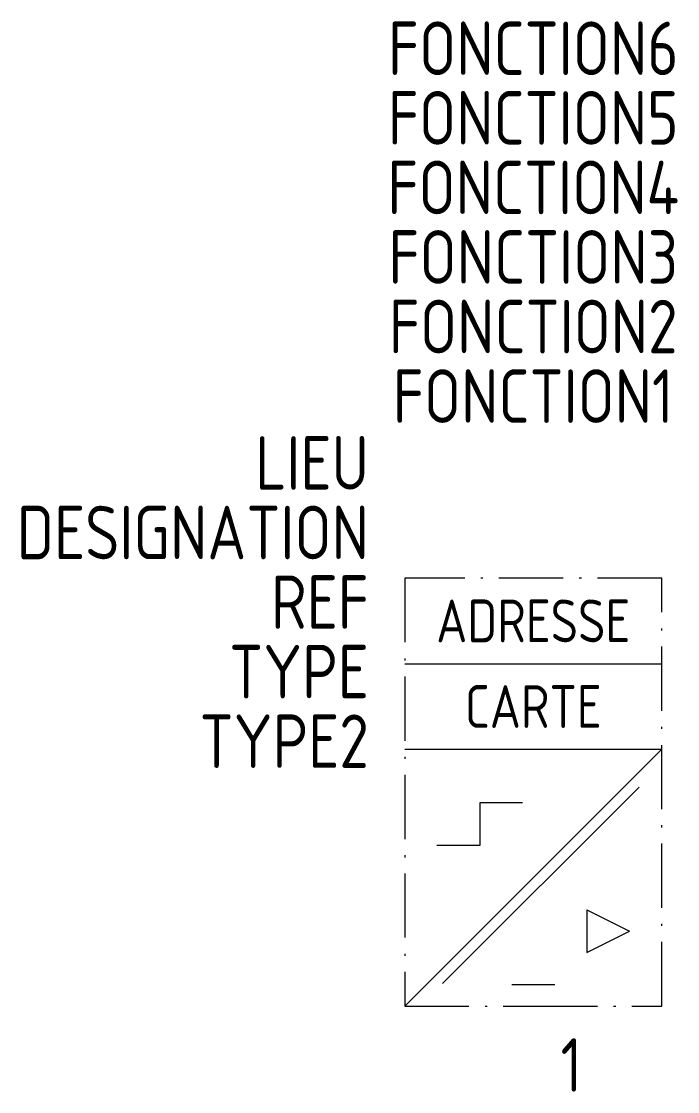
# Model space of a CAD drawing. Extents: x -1608.5 to -1577.9, y -883.6 to -833.6.
import ezdxf
from ezdxf.enums import TextEntityAlignment as Align

# ---------------------------------------------------------------- set-up
doc = ezdxf.new("R2010")
doc.units = 0
doc.linetypes.add('ACAD_ISO10W100', pattern=[18, 12, -3, 0, -3])
for name, color, linetype in [('SYMB_BOITE', 6, 'ACAD_ISO10W100'), ('SYMB_FIL_FIN', 1, 'CONTINUOUS'), ('SYMB_REF_CONTACT', 2, 'CONTINUOUS'), ('SYMB_TXT_CONTACT', 2, 'CONTINUOUS'), ('SYMB_TXT_NOM', 3, 'CONTINUOUS')]:
    doc.layers.add(name, color=color, linetype=linetype)
doc.styles.add('NET2_5', font='isocp.shx', dxfattribs={"width": 0.9, "height": 2.5})
doc.styles.add('NET_2', font='isocp.shx', dxfattribs={"width": 0.9, "height": 2})

msp = doc.modelspace()

# ---------------------------------------------------------------- linework, layer by layer
at = {"layer": 'SYMB_BOITE', "ltscale": 0.25}
for points in [[(-1584.634, -879.593), (-1578.634, -879.593), (-1578.634, -859.593), (-1590.634, -859.593), (-1590.634, -879.593)], [(-1590.634, -879.593), (-1584.634, -879.593)]]:
    msp.add_lwpolyline(points, dxfattribs=at)
at = {"layer": 'SYMB_FIL_FIN'}
for p, q in [((-1590.634, -863.593), (-1578.634, -863.593)), ((-1590.634, -867.593), (-1578.634, -867.593)), ((-1590.634, -879.593), (-1578.634, -867.593)), ((-1588.866, -878.533), (-1579.695, -869.361)), ((-1587.134, -870.093), (-1587.134, -872.093)), ((-1585.134, -870.093), (-1587.134, -870.093)), ((-1587.134, -872.093), (-1589.134, -872.093)), ((-1582.134, -875.093), (-1580.134, -876.093)), ((-1582.134, -875.093), (-1582.134, -877.093)), ((-1582.134, -877.093), (-1580.134, -876.093))]:
    msp.add_line(p, q, dxfattribs=at)
at = {"layer": 'SYMB_TXT_CONTACT'}
msp.add_line((-1583.634, -878.593), (-1585.634, -878.593), dxfattribs=at)

# ---------------------------------------------------------------- texts
at = {"layer": 'SYMB_REF_CONTACT', "style": 'NET2_5', "width": 0.9, "flags": 8}
msp.add_attdef('REF', text='', height=2.5, dxfattribs=at).set_placement((-1592.306, -861.964), align=Align.RIGHT)
at = {"layer": 'SYMB_TXT_CONTACT', "style": 'NET_2', "width": 0.9, "flags": 8}
for tag, text, p in [('ADRESSE', 'DO ?', (-1584.634, -861.593)), ('CARTE', 'CARTE ?', (-1584.634, -865.593))]:
    msp.add_attdef(tag, text=text, height=2, dxfattribs=at).set_placement(p, align=Align.MIDDLE_CENTER)
at = {"layer": 'SYMB_TXT_CONTACT', "style": 'NET2_5', "width": 0.9, "flags": 8}
msp.add_attdef('1', (-1583.359, -883.593), '?', height=2.5, dxfattribs=at)
at = {"layer": 'SYMB_TXT_NOM', "style": 'NET2_5', "width": 0.9, "flags": 8}
for tag, p in [('FONCTION6', (-1584.634, -834.843)), ('FONCTION5', (-1584.634, -838.093)), ('FONCTION4', (-1584.634, -841.343)), ('FONCTION3', (-1584.634, -844.593)), ('FONCTION2', (-1584.634, -847.843)), ('FONCTION1', (-1584.634, -851.093))]:
    msp.add_attdef(tag, text='', height=2.5, dxfattribs=at).set_placement(p, align=Align.MIDDLE_CENTER)
for tag, text, p in [('LIEU', '', (-1592.306, -855.464)), ('DESIGNATION', 'A?', (-1592.306, -858.714)), ('TYPE', '', (-1592.306, -865.214)), ('TYPE2', '', (-1592.306, -868.464))]:
    msp.add_attdef(tag, text=text, height=2.5, dxfattribs=at).set_placement(p, align=Align.RIGHT)

doc.saveas('drawing.dxf')
